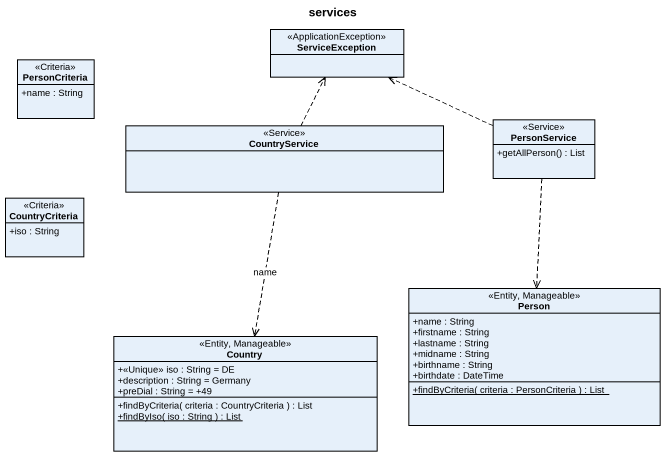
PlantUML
@startuml
title services
hide circle
hide empty members
skinparam classAttributeIconSize 0
class ServiceException <<ApplicationException>>
class PersonCriteria <<Criteria>> {
  +name : String
}
class CountryService <<Service>>
class PersonService <<Service>> {
  +getAllPerson() : List
}
class CountryCriteria <<Criteria>> {
  +iso : String
}
class "Person" as Person_ <<Entity, Manageable>> {
  +name : String
  +firstname : String
  +lastname : String
  +midname : String
  +birthname : String
  +birthdate : DateTime
  {static} +findByCriteria( criteria : PersonCriteria ) : List
}
class Country <<Entity, Manageable>> {
  +<<Unique>> iso : String = DE
  +description : String = Germany
  +preDial : String = +49
  +findByCriteria( criteria : CountryCriteria ) : List
  {static} +findByIso( iso : String ) : List
}
CountryService .up.> ServiceException
CountryService ..> Country : name
PersonService .left.> ServiceException
PersonService ..> Person_
@enduml
